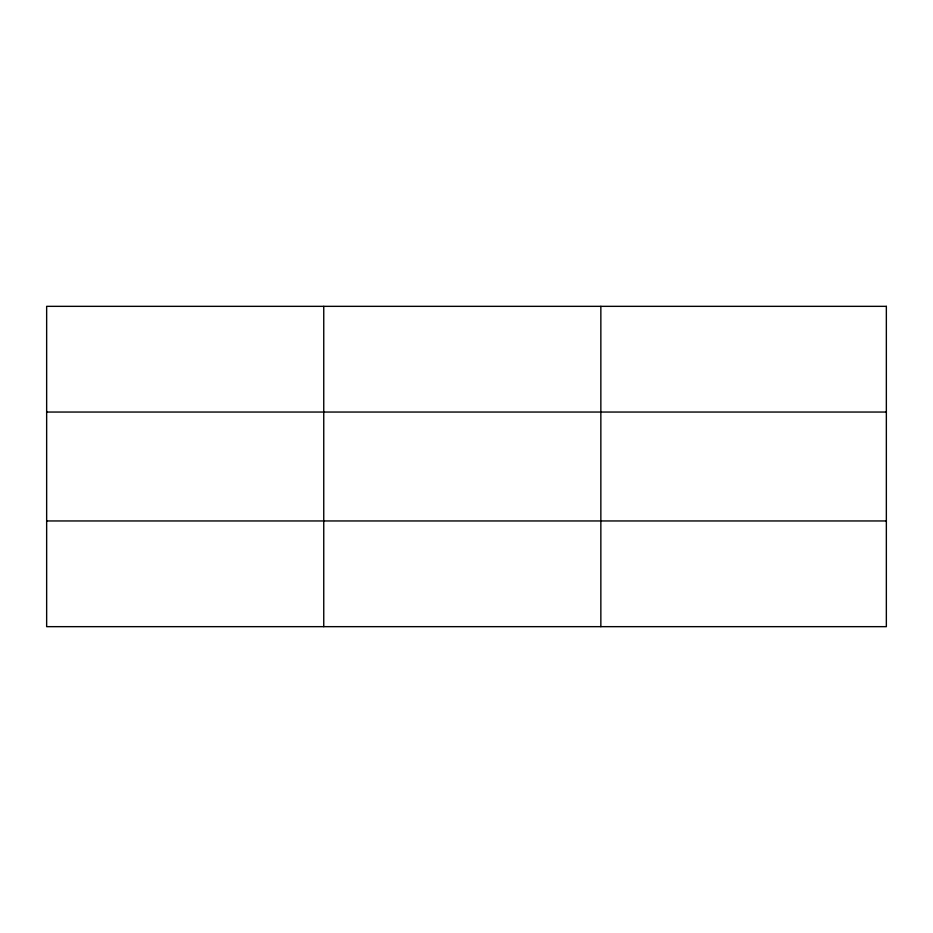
<?xml version="1.0" encoding="UTF-8"?>
<svg xmlns="http://www.w3.org/2000/svg" width="933" height="933" viewBox="0 0 933 933"><rect width="100%" height="100%" fill="white"/><g stroke="black" fill="none" stroke-linecap="round" stroke-linejoin="round"><path stroke-width="1.4" d="M323.751 306.339L323.751 626.661M600.852 306.339L600.852 626.661M46.65 412.048L886.35 412.048M46.65 520.952L886.35 520.952M886.35 306.339L46.65 306.339L46.65 626.661L886.35 626.661L886.35 306.339"/></g></svg>
